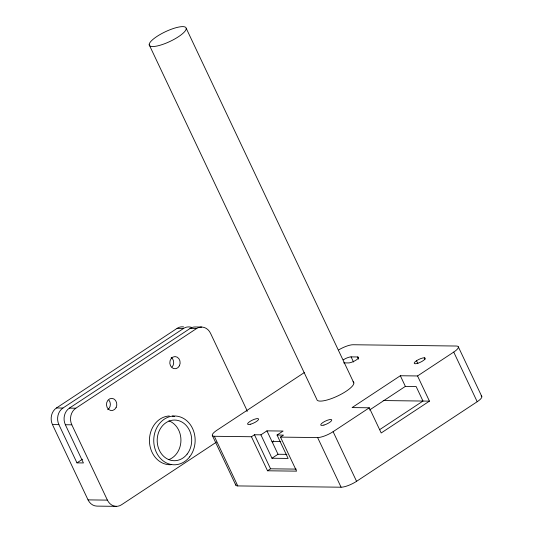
<?xml version="1.0" encoding="UTF-8"?>
<svg xmlns="http://www.w3.org/2000/svg" width="533" height="533" viewBox="0 0 533 533"><rect width="100%" height="100%" fill="white"/><g stroke="black" fill="none" stroke-linecap="round" stroke-linejoin="round"><path stroke-width="0.8" d="M116.287 506.35L96.919 506.11A12.199 10.347 -89.3 0 1 88.045 499.881L52.447 424.574A12.199 10.347 -89.3 0 1 56.465 407.972L177.089 328.375A12.199 10.347 -89.3 0 1 183.632 326.936M56.465 407.972L62.921 408.051L183.545 328.455A12.199 10.347 -89.3 0 1 191.414 327.349M62.921 408.051A12.199 10.347 -89.3 0 0 58.903 424.654L76.965 462.871L83.421 462.95L65.359 424.734A12.199 10.347 -89.3 0 1 69.377 408.131L190.001 328.535A12.199 10.347 -89.3 0 1 195.198 326.976L201.654 327.055M69.377 408.131L75.833 408.211L196.457 328.614A12.199 10.347 -89.3 0 1 210.528 333.278L246.126 408.584A12.199 10.347 -89.3 0 1 247.119 411.543M76.965 462.871L82.515 459.206M304.27 372.594L216.918 430.231A12.199 3.218 -25.3 0 0 214.326 436.28L237.791 485.923L341.08 487.209A12.199 3.218 -25.3 0 0 356.577 481.319L477.202 401.722A12.199 3.218 -25.3 0 0 481.159 395.899M216.458 442.117L121.484 504.791A12.199 10.347 -89.3 0 1 107.406 500.121L88.045 499.881M214.326 436.28L251.443 436.747L254.461 434.755L260.917 434.835L266.946 430.857L283.083 431.057L277.053 435.035L288.12 458.44L271.977 458.24L260.917 434.835M251.443 436.747L267.533 470.786L296.588 471.145L280.491 437.107L283.509 435.115L277.053 435.035M271.977 458.24L278.013 454.256L286.887 454.369M400.336 375.745L352.086 407.585L369.302 407.798L381.202 432.976L429.451 401.136L417.552 375.958L400.336 375.745L405.366 386.385L416.126 386.518L422.995 401.056L379.569 429.711M267.533 470.786L270.551 468.793L296.281 469.113M280.491 437.107L317.615 437.566A12.199 3.218 -25.3 0 0 333.112 431.677L369.302 407.798M417.552 375.958L453.736 352.08A12.199 3.218 -25.3 0 0 456.328 346.03L353.046 344.744A12.199 3.218 -25.3 0 0 338.775 349.855M369.522 410.037L405.366 386.385M177.089 328.375L183.545 328.455M190.001 328.535L196.457 328.614M343.339 359.828A6.096 1.612 -25.3 0 1 351.087 356.883L357.543 356.963L358.582 359.162M343.658 362.873L348.495 362.933A6.096 1.612 -25.3 0 0 356.251 359.988A6.096 1.612 -25.3 0 0 357.543 356.963M383.16 400.55L429.451 401.136M52.447 424.574L58.903 424.654M65.359 424.734L71.815 424.814L107.406 500.121M271.977 441.491L280.851 441.604M458.347 346.87L481.812 396.512M453.736 352.08L477.202 401.722M424.248 357.796L424.941 359.262M416.5 360.741A6.096 1.612 -25.3 0 0 417.426 363.386A6.096 1.612 -25.3 0 0 425.261 358.216A6.096 1.612 -25.3 0 0 416.5 360.741L417.879 363.666M351.087 356.883L353.506 362.007M186.23 28.336A20.327 5.363 -25.3 0 1 159.081 45.525A20.327 5.363 -25.3 0 1 157.848 35.864A20.327 5.363 -25.3 0 1 186.23 28.336L353.839 382.914M333.112 431.677L356.577 481.319M149.207 44.819L316.822 399.397A20.327 5.363 -25.3 0 0 338.448 395.613A20.327 5.363 -25.3 0 0 353.026 381.755M317.615 437.566L341.08 487.209M266.946 430.857L278.013 454.256M254.461 434.755L270.551 468.793M212.314 435.441L235.779 485.083M108.912 400.13A6.096 5.177 -89.3 0 1 107.706 409.71M171.18 357.357A6.096 5.177 -89.3 0 1 172.119 366.964M71.815 424.814A12.199 10.347 -89.3 0 1 75.833 408.211M168.908 420.85A20.327 17.249 -89.3 0 1 180.94 440.211A20.327 17.249 -89.3 0 1 168.841 459.633M172.379 416.073A24.398 20.7 -89.3 0 1 174.664 416.506M171 464.709A24.398 20.7 -89.3 0 1 149.46 441.451A24.398 20.7 -89.3 0 1 169.281 415.967M273.362 440.684A10.167 2.685 -25.3 0 1 272.57 442.53M237.791 485.923A12.199 3.218 -25.3 0 1 235.879 484.117M116.087 407.585A6.096 5.177 -89.3 0 0 111.73 398.371A6.096 5.177 -89.3 0 0 107.126 407.452A6.096 5.177 -89.3 0 0 116.087 407.585M179.414 365.798A6.096 5.177 -89.3 0 0 175.057 356.584A6.096 5.177 -89.3 0 0 170.453 365.665A6.096 5.177 -89.3 0 0 179.414 365.798M187.136 454.096A20.327 17.249 -89.3 0 0 178.215 420.53A20.327 17.249 -89.3 0 0 157.981 446.541A20.327 17.249 -89.3 0 0 187.136 454.096M189.681 456.834A24.398 20.7 -89.3 0 0 178.968 416.559A24.398 20.7 -89.3 0 0 154.69 447.773A24.398 20.7 -89.3 0 0 189.681 456.834M250.776 424.161A6.096 1.612 -25.3 0 0 258.612 418.991A6.096 1.612 -25.3 0 0 249.857 421.516A6.096 1.612 -25.3 0 0 250.776 424.161M323.937 425.074A6.096 1.612 -25.3 0 0 331.773 419.904A6.096 1.612 -25.3 0 0 323.018 422.429A6.096 1.612 -25.3 0 0 323.937 425.074"/></g></svg>
